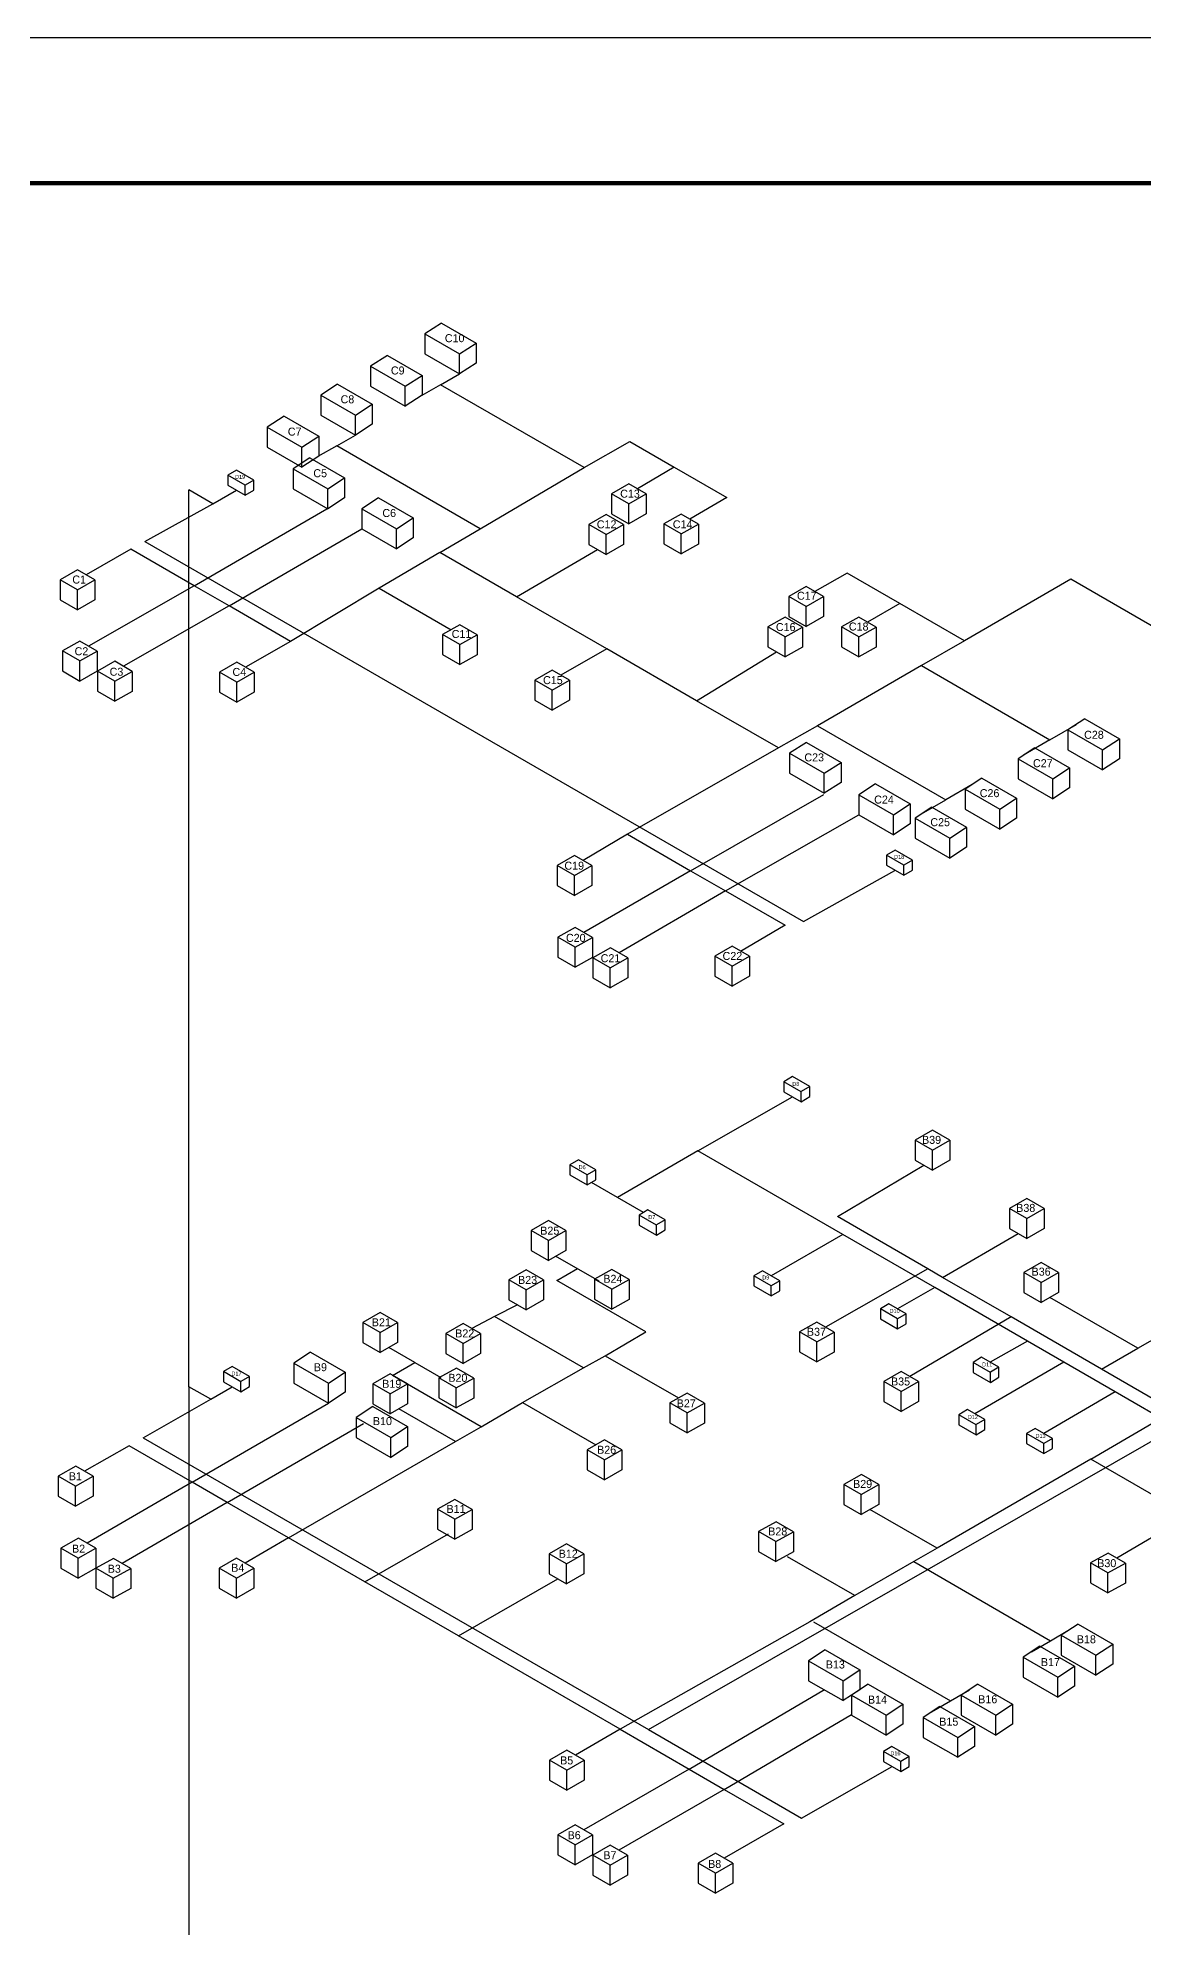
# Model space of a CAD drawing. Header units: inches. Extents: x 19564148 to 19564387, y 4722308 to 4722478.
# Drawn here: x 19564194.9 to 19564250.2, y 4722383.6 to 4722478 of the extents above; entities that cross this region are included whole.
import ezdxf

# ---------------------------------------------------------------- set-up
doc = ezdxf.new("R2010")
doc.units = ezdxf.units.IN
doc.header["$MEASUREMENT"] = 0
doc.layers.add('.1', color=1, linetype='Continuous')
doc.layers.add('template', color=7, linetype='Continuous')

msp = doc.modelspace()

# ---------------------------------------------------------------- linework, layer by layer
at = {"layer": '.1', "color": 0}
msp.add_line((19564387.35, 4722478.042), (19564147.62, 4722478.042), dxfattribs=at)
for p, q in [((19564215.087, 4722463.788), (19564214.25, 4722463.242)), ((19564214.25, 4722463.242), (19564214.25, 4722462.242)), ((19564214.25, 4722463.242), (19564215.983, 4722462.241)), ((19564215.087, 4722463.788), (19564216.82, 4722462.788)), ((19564212.383, 4722462.173), (19564211.545, 4722461.626)), ((19564212.383, 4722462.173), (19564214.116, 4722461.172)), ((19564214.25, 4722462.242), (19564215.983, 4722461.243)), ((19564215.983, 4722462.241), (19564216.82, 4722462.788)), ((19564215.983, 4722461.243), (19564215.983, 4722462.241)), ((19564216.82, 4722462.788), (19564216.82, 4722461.79)), ((19564211.545, 4722461.626), (19564211.545, 4722460.626)), ((19564211.545, 4722461.626), (19564213.279, 4722460.626)), ((19564213.279, 4722460.626), (19564214.116, 4722461.172)), ((19564214.116, 4722461.172), (19564214.116, 4722460.175)), ((19564215.046, 4722460.707), (19564215.983, 4722461.243)), ((19564216.82, 4722461.79), (19564215.983, 4722461.243)), ((19564209.891, 4722460.729), (19564209.053, 4722460.182)), ((19564209.053, 4722460.182), (19564209.053, 4722459.182)), ((19564209.053, 4722460.182), (19564210.787, 4722459.182)), ((19564209.891, 4722460.729), (19564211.624, 4722459.729)), ((19564211.545, 4722460.626), (19564213.279, 4722459.628)), ((19564213.279, 4722459.628), (19564213.279, 4722460.626)), ((19564214.116, 4722460.175), (19564213.279, 4722459.628)), ((19564215.046, 4722460.707), (19564214.108, 4722460.171)), ((19564222.216, 4722456.567), (19564215.046, 4722460.707)), ((19564209.053, 4722459.182), (19564210.787, 4722458.184)), ((19564210.787, 4722459.182), (19564211.624, 4722459.729)), ((19564210.787, 4722458.184), (19564210.787, 4722459.182)), ((19564211.624, 4722459.729), (19564211.624, 4722458.731)), ((19564207.219, 4722459.132), (19564206.381, 4722458.586)), ((19564206.381, 4722458.586), (19564206.381, 4722457.586)), ((19564206.381, 4722458.586), (19564208.114, 4722457.585)), ((19564207.219, 4722459.132), (19564208.952, 4722458.132)), ((19564211.624, 4722458.731), (19564210.787, 4722458.184)), ((19564206.381, 4722457.586), (19564208.114, 4722456.587)), ((19564208.114, 4722457.585), (19564208.952, 4722458.132)), ((19564208.114, 4722456.587), (19564208.114, 4722457.585)), ((19564209.849, 4722457.648), (19564208.912, 4722457.111)), ((19564208.952, 4722458.132), (19564208.952, 4722457.134)), ((19564209.849, 4722457.648), (19564210.787, 4722458.184)), ((19564217.02, 4722453.508), (19564209.849, 4722457.648)), ((19564222.216, 4722456.567), (19564224.499, 4722457.873)), ((19564224.499, 4722457.873), (19564226.725, 4722456.588)), ((19564204.836, 4722456.432), (19564204.405, 4722456.178)), ((19564205.702, 4722455.932), (19564204.836, 4722456.432)), ((19564208.512, 4722457.053), (19564207.675, 4722456.506)), ((19564207.675, 4722456.506), (19564207.675, 4722455.506)), ((19564207.675, 4722456.506), (19564209.408, 4722455.506)), ((19564208.952, 4722457.134), (19564208.114, 4722456.587)), ((19564208.512, 4722457.053), (19564210.245, 4722456.052)), ((19564217.02, 4722453.508), (19564222.216, 4722456.567)), ((19564226.725, 4722456.588), (19564224.884, 4722455.497)), ((19564226.725, 4722456.588), (19564229.349, 4722455.073)), ((19564203.666, 4722454.758), (19564202.467, 4722455.446)), ((19564202.467, 4722410.631), (19564202.467, 4722455.446)), ((19564203.666, 4722454.758), (19564204.838, 4722455.428)), ((19564204.405, 4722456.178), (19564204.405, 4722455.678)), ((19564205.271, 4722455.678), (19564204.405, 4722456.178)), ((19564204.405, 4722455.678), (19564205.271, 4722455.178)), ((19564205.702, 4722455.932), (19564205.271, 4722455.683)), ((19564205.271, 4722455.178), (19564205.271, 4722455.678)), ((19564205.271, 4722455.178), (19564205.701, 4722455.432)), ((19564205.701, 4722455.432), (19564205.702, 4722455.932)), ((19564207.675, 4722455.506), (19564209.408, 4722454.508)), ((19564209.408, 4722455.506), (19564210.245, 4722456.052)), ((19564209.408, 4722454.508), (19564209.408, 4722455.506)), ((19564210.245, 4722456.052), (19564210.245, 4722455.055)), ((19564224.451, 4722455.747), (19564223.581, 4722455.254)), ((19564225.317, 4722455.247), (19564224.451, 4722455.747)), ((19564200.261, 4722452.877), (19564203.666, 4722454.758)), ((19564202.719, 4722450.66), (19564209.354, 4722454.508)), ((19564210.245, 4722455.055), (19564209.408, 4722454.508)), ((19564211.94, 4722455.045), (19564211.103, 4722454.498)), ((19564211.103, 4722454.498), (19564211.103, 4722453.498)), ((19564211.103, 4722454.498), (19564212.836, 4722453.498)), ((19564211.94, 4722455.045), (19564213.673, 4722454.044)), ((19564223.581, 4722455.254), (19564223.581, 4722454.254)), ((19564224.447, 4722454.754), (19564223.581, 4722455.254)), ((19564224.447, 4722454.754), (19564225.317, 4722455.247)), ((19564224.447, 4722453.754), (19564224.447, 4722454.754)), ((19564225.317, 4722455.247), (19564225.317, 4722454.247)), ((19564229.349, 4722455.073), (19564227.502, 4722453.992)), ((19564204.468, 4722449.65), (19564211.103, 4722453.498)), ((19564211.103, 4722453.498), (19564212.836, 4722452.5)), ((19564212.836, 4722453.498), (19564213.673, 4722454.044)), ((19564212.836, 4722452.5), (19564212.836, 4722453.498)), ((19564213.673, 4722454.044), (19564213.673, 4722453.047)), ((19564215, 4722452.326), (19564217.02, 4722453.508)), ((19564223.322, 4722454.213), (19564222.452, 4722453.719)), ((19564222.452, 4722453.719), (19564222.452, 4722452.719)), ((19564223.318, 4722453.219), (19564222.452, 4722453.719)), ((19564223.318, 4722453.219), (19564224.188, 4722453.713)), ((19564224.188, 4722453.713), (19564223.322, 4722454.213)), ((19564223.581, 4722454.254), (19564224.447, 4722453.754)), ((19564224.188, 4722453.713), (19564224.188, 4722452.713)), ((19564225.317, 4722454.247), (19564224.447, 4722453.754)), ((19564227.069, 4722454.242), (19564226.199, 4722453.749)), ((19564226.199, 4722453.749), (19564226.199, 4722452.749)), ((19564227.065, 4722453.249), (19564226.199, 4722453.749)), ((19564227.065, 4722453.249), (19564227.935, 4722453.742)), ((19564227.935, 4722453.742), (19564227.069, 4722454.242)), ((19564227.935, 4722453.742), (19564227.935, 4722452.742)), ((19564200.261, 4722452.877), (19564233.178, 4722433.872)), ((19564213.673, 4722453.047), (19564212.836, 4722452.5)), ((19564222.452, 4722452.719), (19564223.318, 4722452.219)), ((19564223.318, 4722452.219), (19564223.318, 4722453.219)), ((19564224.188, 4722452.713), (19564223.318, 4722452.219)), ((19564226.199, 4722452.749), (19564227.065, 4722452.249)), ((19564227.065, 4722452.249), (19564227.065, 4722453.249)), ((19564227.935, 4722452.742), (19564227.065, 4722452.249)), ((19564199.566, 4722452.48), (19564197.328, 4722451.198)), ((19564202.719, 4722450.66), (19564199.566, 4722452.48)), ((19564215, 4722452.326), (19564211.966, 4722450.542)), ((19564218.845, 4722450.106), (19564215, 4722452.326)), ((19564218.845, 4722450.106), (19564222.885, 4722452.469)), ((19564196.895, 4722451.448), (19564196.025, 4722450.954)), ((19564196.025, 4722450.954), (19564196.025, 4722449.954)), ((19564196.891, 4722450.454), (19564196.025, 4722450.954)), ((19564196.891, 4722450.454), (19564197.761, 4722450.948)), ((19564197.761, 4722450.948), (19564196.895, 4722451.448)), ((19564202.719, 4722450.66), (19564197.441, 4722447.641)), ((19564197.761, 4722450.948), (19564197.761, 4722449.948)), ((19564204.468, 4722449.65), (19564202.719, 4722450.66)), ((19564235.369, 4722451.286), (19564233.751, 4722450.369)), ((19564237.993, 4722449.771), (19564235.369, 4722451.286)), ((19564246.541, 4722450.986), (19564241.232, 4722447.901)), ((19564251.876, 4722447.906), (19564246.541, 4722450.986)), ((19564196.025, 4722449.954), (19564196.891, 4722449.454)), ((19564196.891, 4722449.454), (19564196.891, 4722450.454)), ((19564197.761, 4722449.948), (19564196.891, 4722449.454)), ((19564211.966, 4722450.542), (19564207.534, 4722447.88)), ((19564211.966, 4722450.542), (19564215.569, 4722448.462)), ((19564223.349, 4722447.506), (19564218.845, 4722450.106)), ((19564233.318, 4722450.619), (19564232.448, 4722450.126)), ((19564232.448, 4722450.126), (19564232.448, 4722449.126)), ((19564233.314, 4722449.626), (19564232.448, 4722450.126)), ((19564233.314, 4722449.626), (19564234.184, 4722450.119)), ((19564234.184, 4722450.119), (19564233.318, 4722450.619)), ((19564234.184, 4722450.119), (19564234.184, 4722449.119)), ((19564237.993, 4722449.771), (19564236.381, 4722448.844)), ((19564241.232, 4722447.901), (19564237.993, 4722449.771)), ((19564204.468, 4722449.65), (19564199.19, 4722446.631)), ((19564207.534, 4722447.88), (19564204.468, 4722449.65)), ((19564232.275, 4722449.093), (19564231.405, 4722448.599)), ((19564233.141, 4722448.593), (19564232.275, 4722449.093)), ((19564232.448, 4722449.126), (19564233.314, 4722448.626)), ((19564233.314, 4722448.626), (19564233.314, 4722449.626)), ((19564234.184, 4722449.119), (19564233.314, 4722448.626)), ((19564235.948, 4722449.094), (19564235.078, 4722448.6)), ((19564236.814, 4722448.594), (19564235.948, 4722449.094)), ((19564197.008, 4722447.891), (19564196.138, 4722447.398)), ((19564197.874, 4722447.391), (19564197.008, 4722447.891)), ((19564207.534, 4722447.88), (19564205.299, 4722446.591)), ((19564216.004, 4722448.708), (19564215.134, 4722448.215)), ((19564215.134, 4722448.215), (19564215.134, 4722447.215)), ((19564216, 4722447.715), (19564215.134, 4722448.215)), ((19564216, 4722447.715), (19564216.87, 4722448.208)), ((19564216.87, 4722448.208), (19564216.004, 4722448.708)), ((19564216.87, 4722448.208), (19564216.87, 4722447.208)), ((19564231.405, 4722448.599), (19564231.405, 4722447.599)), ((19564232.271, 4722448.099), (19564231.405, 4722448.599)), ((19564232.271, 4722448.099), (19564233.141, 4722448.593)), ((19564232.271, 4722447.099), (19564232.271, 4722448.099)), ((19564233.141, 4722448.593), (19564233.141, 4722447.593)), ((19564235.078, 4722448.6), (19564235.078, 4722447.6)), ((19564235.944, 4722448.1), (19564235.078, 4722448.6)), ((19564235.944, 4722448.1), (19564236.814, 4722448.594)), ((19564235.944, 4722447.1), (19564235.944, 4722448.1)), ((19564236.814, 4722448.594), (19564236.814, 4722447.594)), ((19564241.232, 4722447.901), (19564239.08, 4722446.668)), ((19564196.138, 4722447.398), (19564196.138, 4722446.398)), ((19564197.004, 4722446.898), (19564196.138, 4722447.398)), ((19564197.004, 4722446.898), (19564197.874, 4722447.391)), ((19564197.004, 4722445.898), (19564197.004, 4722446.898)), ((19564197.874, 4722447.391), (19564197.874, 4722446.391)), ((19564198.757, 4722446.881), (19564197.888, 4722446.388)), ((19564199.623, 4722446.381), (19564198.757, 4722446.881)), ((19564215.134, 4722447.215), (19564216, 4722446.715)), ((19564216, 4722446.715), (19564216, 4722447.715)), ((19564216.87, 4722447.208), (19564216, 4722446.715)), ((19564223.349, 4722447.506), (19564221.061, 4722446.189)), ((19564227.843, 4722444.911), (19564223.349, 4722447.506)), ((19564227.843, 4722444.911), (19564231.838, 4722447.349)), ((19564231.405, 4722447.599), (19564232.271, 4722447.099)), ((19564233.141, 4722447.593), (19564232.271, 4722447.099)), ((19564235.078, 4722447.6), (19564235.944, 4722447.1)), ((19564236.814, 4722447.594), (19564235.944, 4722447.1)), ((19564196.138, 4722446.398), (19564197.004, 4722445.898)), ((19564197.874, 4722446.391), (19564197.004, 4722445.898)), ((19564197.888, 4722446.388), (19564197.888, 4722445.388)), ((19564198.754, 4722445.888), (19564197.888, 4722446.388)), ((19564198.754, 4722445.888), (19564199.623, 4722446.381)), ((19564199.623, 4722446.381), (19564199.623, 4722445.381)), ((19564204.866, 4722446.841), (19564203.996, 4722446.347)), ((19564203.996, 4722446.347), (19564203.996, 4722445.347)), ((19564204.862, 4722445.847), (19564203.996, 4722446.347)), ((19564204.862, 4722445.847), (19564205.732, 4722446.341)), ((19564205.732, 4722446.341), (19564204.866, 4722446.841)), ((19564205.732, 4722446.341), (19564205.732, 4722445.341)), ((19564220.628, 4722446.439), (19564219.758, 4722445.945)), ((19564219.758, 4722445.945), (19564219.758, 4722444.945)), ((19564220.624, 4722445.445), (19564219.758, 4722445.945)), ((19564220.624, 4722445.445), (19564221.494, 4722445.939)), ((19564221.494, 4722445.939), (19564220.628, 4722446.439)), ((19564221.494, 4722445.939), (19564221.494, 4722444.939)), ((19564239.08, 4722446.668), (19564233.875, 4722443.665)), ((19564239.08, 4722446.668), (19564245.498, 4722442.963)), ((19564197.888, 4722445.388), (19564198.754, 4722444.888)), ((19564198.754, 4722444.888), (19564198.754, 4722445.888)), ((19564199.623, 4722445.381), (19564198.754, 4722444.888)), ((19564203.996, 4722445.347), (19564204.862, 4722444.847)), ((19564204.862, 4722444.847), (19564204.862, 4722445.847)), ((19564205.732, 4722445.341), (19564204.862, 4722444.847)), ((19564220.624, 4722444.445), (19564220.624, 4722445.445)), ((19564219.758, 4722444.945), (19564220.624, 4722444.445)), ((19564221.494, 4722444.939), (19564220.624, 4722444.445)), ((19564231.931, 4722442.551), (19564227.843, 4722444.911)), ((19564233.875, 4722443.665), (19564231.931, 4722442.551)), ((19564233.875, 4722443.665), (19564240.292, 4722439.96)), ((19564245.498, 4722442.963), (19564246.821, 4722443.731)), ((19564247.239, 4722444.005), (19564246.402, 4722443.458)), ((19564246.402, 4722443.458), (19564246.402, 4722442.458)), ((19564246.402, 4722443.458), (19564248.135, 4722442.457)), ((19564247.239, 4722444.005), (19564248.973, 4722443.004)), ((19564231.931, 4722442.551), (19564224.386, 4722438.239)), ((19564233.326, 4722442.831), (19564232.488, 4722442.284)), ((19564232.488, 4722442.284), (19564232.488, 4722441.284)), ((19564232.488, 4722442.284), (19564234.222, 4722441.284)), ((19564233.326, 4722442.831), (19564235.059, 4722441.83)), ((19564244.75, 4722442.555), (19564243.913, 4722442.008)), ((19564245.498, 4722442.963), (19564244.177, 4722442.191)), ((19564244.75, 4722442.555), (19564246.483, 4722441.554)), ((19564246.402, 4722442.458), (19564248.135, 4722441.46)), ((19564248.135, 4722442.457), (19564248.973, 4722443.004)), ((19564248.135, 4722441.46), (19564248.135, 4722442.457)), ((19564248.973, 4722443.004), (19564248.973, 4722442.007)), ((19564232.488, 4722441.284), (19564234.222, 4722440.286)), ((19564234.222, 4722441.284), (19564235.059, 4722441.83)), ((19564234.222, 4722440.286), (19564234.222, 4722441.284)), ((19564235.059, 4722441.83), (19564235.059, 4722440.833)), ((19564243.913, 4722442.008), (19564243.913, 4722441.008)), ((19564243.913, 4722442.008), (19564245.646, 4722441.008)), ((19564245.646, 4722441.008), (19564246.483, 4722441.554)), ((19564246.483, 4722441.554), (19564246.483, 4722440.557)), ((19564248.973, 4722442.007), (19564248.135, 4722441.46)), ((19564235.059, 4722440.833), (19564234.222, 4722440.286)), ((19564236.785, 4722440.761), (19564235.948, 4722440.214)), ((19564236.785, 4722440.761), (19564238.518, 4722439.76)), ((19564241.613, 4722440.732), (19564240.292, 4722439.96)), ((19564242.097, 4722441.043), (19564241.26, 4722440.497)), ((19564241.26, 4722440.497), (19564241.26, 4722439.497)), ((19564241.26, 4722440.497), (19564242.993, 4722439.496)), ((19564242.097, 4722441.043), (19564243.831, 4722440.043)), ((19564243.913, 4722441.008), (19564245.646, 4722440.01)), ((19564245.646, 4722440.01), (19564245.646, 4722441.008)), ((19564246.483, 4722440.557), (19564245.646, 4722440.01)), ((19564227.539, 4722436.419), (19564234.198, 4722440.224)), ((19564235.948, 4722440.214), (19564235.948, 4722439.214)), ((19564235.948, 4722440.214), (19564237.681, 4722439.213)), ((19564237.681, 4722439.213), (19564238.518, 4722439.76)), ((19564238.518, 4722439.76), (19564238.518, 4722438.763)), ((19564239.603, 4722439.59), (19564238.766, 4722439.043)), ((19564238.969, 4722439.191), (19564240.292, 4722439.96)), ((19564239.603, 4722439.59), (19564241.336, 4722438.589)), ((19564241.26, 4722439.497), (19564242.993, 4722438.499)), ((19564242.993, 4722439.496), (19564243.831, 4722440.043)), ((19564242.993, 4722438.499), (19564242.993, 4722439.496)), ((19564243.831, 4722440.043), (19564243.831, 4722439.045)), ((19564229.288, 4722435.409), (19564235.948, 4722439.214)), ((19564235.948, 4722439.214), (19564237.681, 4722438.216)), ((19564237.681, 4722438.216), (19564237.681, 4722439.213)), ((19564238.518, 4722438.763), (19564237.681, 4722438.216)), ((19564238.766, 4722439.043), (19564238.766, 4722438.043)), ((19564238.766, 4722439.043), (19564240.499, 4722438.043)), ((19564240.499, 4722438.043), (19564241.336, 4722438.589)), ((19564241.328, 4722438.584), (19564241.328, 4722437.587)), ((19564243.831, 4722439.045), (19564242.993, 4722438.499)), ((19564224.386, 4722438.239), (19564222.168, 4722436.921)), ((19564224.386, 4722438.239), (19564227.539, 4722436.419)), ((19564237.763, 4722437.442), (19564237.333, 4722437.187)), ((19564238.63, 4722436.942), (19564237.763, 4722437.442)), ((19564238.766, 4722438.043), (19564240.499, 4722437.045)), ((19564240.499, 4722437.045), (19564240.499, 4722438.043)), ((19564241.336, 4722437.592), (19564240.499, 4722437.045)), ((19564221.735, 4722437.171), (19564220.866, 4722436.678)), ((19564220.866, 4722436.678), (19564220.866, 4722435.678)), ((19564221.732, 4722436.178), (19564220.866, 4722436.678)), ((19564221.732, 4722436.178), (19564222.601, 4722436.671)), ((19564222.601, 4722436.671), (19564221.735, 4722437.171)), ((19564222.601, 4722436.671), (19564222.601, 4722435.671)), ((19564237.333, 4722437.187), (19564237.333, 4722436.687)), ((19564238.199, 4722436.687), (19564237.333, 4722437.187)), ((19564237.333, 4722436.687), (19564238.199, 4722436.187)), ((19564238.63, 4722436.942), (19564238.199, 4722436.692)), ((19564238.199, 4722436.187), (19564238.199, 4722436.687)), ((19564238.629, 4722436.442), (19564238.63, 4722436.942)), ((19564220.866, 4722435.678), (19564221.732, 4722435.178)), ((19564221.732, 4722435.178), (19564221.732, 4722436.178)), ((19564222.601, 4722435.671), (19564221.732, 4722435.178)), ((19564227.539, 4722436.419), (19564222.208, 4722433.332)), ((19564227.539, 4722436.419), (19564229.288, 4722435.409)), ((19564233.178, 4722433.872), (19564237.751, 4722436.432)), ((19564238.199, 4722436.187), (19564238.629, 4722436.442)), ((19564229.288, 4722435.409), (19564223.964, 4722432.311)), ((19564229.288, 4722435.409), (19564232.267, 4722433.689)), ((19564232.267, 4722433.689), (19564230.031, 4722432.383)), ((19564221.775, 4722433.582), (19564220.905, 4722433.089)), ((19564220.905, 4722433.089), (19564220.905, 4722432.089)), ((19564221.771, 4722432.589), (19564220.905, 4722433.089)), ((19564221.771, 4722432.589), (19564222.641, 4722433.082)), ((19564222.641, 4722433.082), (19564221.775, 4722433.582)), ((19564222.641, 4722433.082), (19564222.641, 4722432.082)), ((19564220.905, 4722432.089), (19564221.771, 4722431.589)), ((19564221.771, 4722431.589), (19564221.771, 4722432.589)), ((19564222.641, 4722432.082), (19564221.771, 4722431.589)), ((19564223.531, 4722432.561), (19564222.661, 4722432.067)), ((19564222.661, 4722432.067), (19564222.661, 4722431.067)), ((19564223.527, 4722431.567), (19564222.661, 4722432.067)), ((19564223.527, 4722431.567), (19564224.397, 4722432.061)), ((19564224.397, 4722432.061), (19564223.531, 4722432.561)), ((19564224.397, 4722432.061), (19564224.397, 4722431.061)), ((19564229.622, 4722432.647), (19564228.753, 4722432.154)), ((19564228.753, 4722432.154), (19564228.753, 4722431.154)), ((19564229.619, 4722431.654), (19564228.753, 4722432.154)), ((19564229.619, 4722431.654), (19564230.488, 4722432.147)), ((19564230.488, 4722432.147), (19564229.622, 4722432.647)), ((19564230.488, 4722432.147), (19564230.488, 4722431.147)), ((19564222.661, 4722431.067), (19564223.527, 4722430.567)), ((19564223.527, 4722430.567), (19564223.527, 4722431.567)), ((19564224.397, 4722431.061), (19564223.527, 4722430.567)), ((19564228.753, 4722431.154), (19564229.619, 4722430.654)), ((19564229.619, 4722430.654), (19564229.619, 4722431.654)), ((19564230.488, 4722431.147), (19564229.619, 4722430.654)), ((19564232.627, 4722426.126), (19564232.196, 4722425.872)), ((19564233.493, 4722425.626), (19564232.627, 4722426.126)), ((19564232.196, 4722425.872), (19564232.196, 4722425.372)), ((19564233.062, 4722425.372), (19564232.196, 4722425.872)), ((19564232.196, 4722425.372), (19564233.062, 4722424.872)), ((19564233.493, 4722425.626), (19564233.062, 4722425.376)), ((19564233.062, 4722424.872), (19564233.062, 4722425.372)), ((19564233.493, 4722425.126), (19564233.493, 4722425.626)), ((19564227.908, 4722422.42), (19564232.629, 4722425.122)), ((19564233.062, 4722424.872), (19564233.493, 4722425.126)), ((19564239.63, 4722423.444), (19564238.761, 4722422.95)), ((19564240.496, 4722422.944), (19564239.63, 4722423.444)), ((19564227.908, 4722422.42), (19564223.884, 4722420.088)), ((19564235.148, 4722418.24), (19564227.908, 4722422.42)), ((19564238.761, 4722422.95), (19564238.761, 4722421.95)), ((19564239.627, 4722422.45), (19564238.761, 4722422.95)), ((19564239.627, 4722422.45), (19564240.496, 4722422.944)), ((19564239.627, 4722421.45), (19564239.627, 4722422.45)), ((19564240.496, 4722422.944), (19564240.496, 4722421.944)), ((19564221.935, 4722421.966), (19564221.504, 4722421.711)), ((19564221.504, 4722421.711), (19564221.504, 4722421.211)), ((19564222.37, 4722421.211), (19564221.504, 4722421.711)), ((19564222.801, 4722421.466), (19564221.935, 4722421.966)), ((19564222.801, 4722421.466), (19564222.37, 4722421.216)), ((19564222.801, 4722420.966), (19564222.801, 4722421.466)), ((19564234.881, 4722419.131), (19564239.194, 4722421.7)), ((19564238.761, 4722421.95), (19564239.627, 4722421.45)), ((19564240.496, 4722421.944), (19564239.627, 4722421.45)), ((19564221.504, 4722421.211), (19564222.37, 4722420.711)), ((19564222.37, 4722420.711), (19564222.37, 4722421.211)), ((19564222.37, 4722420.711), (19564222.801, 4722420.966)), ((19564223.884, 4722420.088), (19564222.585, 4722420.838)), ((19564225.183, 4722419.338), (19564223.884, 4722420.088)), ((19564244.353, 4722420.035), (19564243.483, 4722419.541)), ((19564243.483, 4722419.541), (19564243.483, 4722418.541)), ((19564244.35, 4722419.041), (19564243.483, 4722419.541)), ((19564244.35, 4722419.041), (19564245.219, 4722419.535)), ((19564245.219, 4722419.535), (19564244.353, 4722420.035)), ((19564245.219, 4722419.535), (19564245.219, 4722418.535)), ((19564220.44, 4722418.938), (19564219.57, 4722418.445)), ((19564221.306, 4722418.438), (19564220.44, 4722418.938)), ((19564225.399, 4722419.466), (19564224.968, 4722419.211)), ((19564224.968, 4722419.211), (19564224.968, 4722418.711)), ((19564225.834, 4722418.711), (19564224.968, 4722419.211)), ((19564224.968, 4722418.711), (19564225.834, 4722418.211)), ((19564226.265, 4722418.966), (19564225.399, 4722419.466)), ((19564226.265, 4722418.966), (19564225.834, 4722418.716)), ((19564225.834, 4722418.211), (19564225.834, 4722418.711)), ((19564226.265, 4722418.466), (19564226.265, 4722418.966)), ((19564239.393, 4722416.526), (19564234.881, 4722419.131)), ((19564244.35, 4722418.041), (19564244.35, 4722419.041)), ((19564219.57, 4722418.445), (19564219.57, 4722417.445)), ((19564220.436, 4722417.945), (19564219.57, 4722418.445)), ((19564220.436, 4722417.945), (19564221.306, 4722418.438)), ((19564220.436, 4722416.945), (19564220.436, 4722417.945)), ((19564221.306, 4722418.438), (19564221.306, 4722417.438)), ((19564225.834, 4722418.211), (19564226.265, 4722418.466)), ((19564235.148, 4722418.24), (19564231.562, 4722416.17)), ((19564239.746, 4722415.585), (19564235.148, 4722418.24)), ((19564240.138, 4722416.096), (19564243.917, 4722418.291)), ((19564243.483, 4722418.541), (19564244.35, 4722418.041)), ((19564245.219, 4722418.535), (19564244.35, 4722418.041)), ((19564219.57, 4722417.445), (19564220.436, 4722416.945)), ((19564221.306, 4722417.438), (19564220.436, 4722416.945)), ((19564222.966, 4722415.905), (19564220.792, 4722417.16)), ((19564245.067, 4722416.836), (19564244.197, 4722416.342)), ((19564245.933, 4722416.336), (19564245.067, 4722416.836)), ((19564219.318, 4722416.465), (19564218.448, 4722415.972)), ((19564218.448, 4722415.972), (19564218.448, 4722414.972)), ((19564219.314, 4722415.472), (19564218.448, 4722415.972)), ((19564219.314, 4722415.472), (19564220.184, 4722415.965)), ((19564220.184, 4722415.965), (19564219.318, 4722416.465)), ((19564220.184, 4722415.965), (19564220.184, 4722414.965)), ((19564220.859, 4722415.938), (19564221.879, 4722416.532)), ((19564225.302, 4722413.373), (19564220.859, 4722415.938)), ((19564223.6, 4722416.496), (19564222.73, 4722416.003)), ((19564222.73, 4722416.003), (19564222.73, 4722415.003)), ((19564223.596, 4722415.503), (19564222.73, 4722416.003)), ((19564223.596, 4722415.503), (19564224.466, 4722415.996)), ((19564224.466, 4722415.996), (19564223.6, 4722416.496)), ((19564224.466, 4722415.996), (19564224.466, 4722414.996)), ((19564231.129, 4722416.42), (19564230.698, 4722416.166)), ((19564230.698, 4722416.166), (19564230.698, 4722415.666)), ((19564231.564, 4722415.666), (19564230.698, 4722416.166)), ((19564231.995, 4722415.92), (19564231.129, 4722416.42)), ((19564231.995, 4722415.92), (19564231.564, 4722415.671)), ((19564231.995, 4722415.42), (19564231.995, 4722415.92)), ((19564239.393, 4722416.526), (19564234.286, 4722413.613)), ((19564240.138, 4722416.096), (19564239.393, 4722416.526)), ((19564243.567, 4722414.116), (19564240.138, 4722416.096)), ((19564244.197, 4722416.342), (19564244.197, 4722415.342)), ((19564245.063, 4722415.842), (19564244.197, 4722416.342)), ((19564245.063, 4722415.842), (19564245.933, 4722416.336)), ((19564245.063, 4722414.842), (19564245.063, 4722415.842)), ((19564245.933, 4722416.336), (19564245.933, 4722415.336)), ((19564218.448, 4722414.972), (19564219.314, 4722414.472)), ((19564219.314, 4722414.472), (19564219.314, 4722415.472)), ((19564220.184, 4722414.965), (19564219.314, 4722414.472)), ((19564222.73, 4722415.003), (19564223.596, 4722414.503)), ((19564223.596, 4722414.503), (19564223.596, 4722415.503)), ((19564224.466, 4722414.996), (19564223.596, 4722414.503)), ((19564230.698, 4722415.666), (19564231.564, 4722415.166)), ((19564231.564, 4722415.166), (19564231.564, 4722415.666)), ((19564231.564, 4722415.166), (19564231.995, 4722415.42)), ((19564237.455, 4722414.774), (19564237.024, 4722414.52)), ((19564238.321, 4722414.274), (19564237.455, 4722414.774)), ((19564239.746, 4722415.585), (19564237.888, 4722414.524)), ((19564244.379, 4722412.91), (19564239.746, 4722415.585)), ((19564244.197, 4722415.342), (19564245.063, 4722414.842)), ((19564245.933, 4722415.336), (19564245.063, 4722414.842)), ((19564249.89, 4722412.555), (19564245.498, 4722415.089)), ((19564212.029, 4722414.333), (19564211.159, 4722413.84)), ((19564211.159, 4722413.84), (19564211.159, 4722412.84)), ((19564212.025, 4722413.34), (19564211.159, 4722413.84)), ((19564212.025, 4722413.34), (19564212.895, 4722413.833)), ((19564212.895, 4722413.833), (19564212.029, 4722414.333)), ((19564212.895, 4722413.833), (19564212.895, 4722412.833)), ((19564217.746, 4722414.131), (19564216.61, 4722413.54)), ((19564218.881, 4722414.722), (19564217.746, 4722414.131)), ((19564222.188, 4722411.566), (19564217.746, 4722414.131)), ((19564233.853, 4722413.863), (19564232.983, 4722413.369)), ((19564234.719, 4722413.363), (19564233.853, 4722413.863)), ((19564237.024, 4722414.52), (19564237.024, 4722414.02)), ((19564237.89, 4722414.02), (19564237.024, 4722414.52)), ((19564237.024, 4722414.02), (19564237.89, 4722413.52)), ((19564238.321, 4722414.274), (19564237.89, 4722414.025)), ((19564237.89, 4722413.52), (19564237.89, 4722414.02)), ((19564238.32, 4722413.774), (19564238.321, 4722414.274)), ((19564243.567, 4722414.116), (19564238.499, 4722411.135)), ((19564248.079, 4722411.511), (19564243.567, 4722414.116)), ((19564212.025, 4722412.34), (19564212.025, 4722413.34)), ((19564216.177, 4722413.79), (19564215.308, 4722413.296)), ((19564215.308, 4722413.296), (19564215.308, 4722412.296)), ((19564216.174, 4722412.796), (19564215.308, 4722413.296)), ((19564216.174, 4722412.796), (19564217.043, 4722413.29)), ((19564217.043, 4722413.29), (19564216.177, 4722413.79)), ((19564217.043, 4722413.29), (19564217.043, 4722412.29)), ((19564223.265, 4722412.181), (19564225.302, 4722413.373)), ((19564232.983, 4722413.369), (19564232.983, 4722412.369)), ((19564233.849, 4722412.869), (19564232.983, 4722413.369)), ((19564233.849, 4722412.869), (19564234.719, 4722413.363)), ((19564234.719, 4722413.363), (19564234.719, 4722412.363)), ((19564237.89, 4722413.52), (19564238.32, 4722413.774)), ((19564244.379, 4722412.91), (19564242.521, 4722411.849)), ((19564246.189, 4722411.865), (19564244.379, 4722412.91)), ((19564249.89, 4722412.555), (19564251.856, 4722413.669)), ((19564208.543, 4722412.353), (19564207.706, 4722411.807)), ((19564208.543, 4722412.353), (19564210.277, 4722411.353)), ((19564211.159, 4722412.84), (19564212.025, 4722412.34)), ((19564212.895, 4722412.833), (19564212.025, 4722412.34)), ((19564213.759, 4722411.836), (19564212.46, 4722412.586)), ((19564215.308, 4722412.296), (19564216.174, 4722411.796)), ((19564216.174, 4722411.796), (19564216.174, 4722412.796)), ((19564217.043, 4722412.29), (19564216.174, 4722411.796)), ((19564222.188, 4722411.566), (19564223.265, 4722412.181)), ((19564223.265, 4722412.181), (19564226.929, 4722410.066)), ((19564232.983, 4722412.369), (19564233.849, 4722411.869)), ((19564233.849, 4722411.869), (19564233.849, 4722412.869)), ((19564234.719, 4722412.363), (19564233.849, 4722411.869)), ((19564242.088, 4722412.099), (19564241.657, 4722411.845)), ((19564242.954, 4722411.599), (19564242.088, 4722412.099)), ((19564248.079, 4722411.511), (19564249.89, 4722412.555)), ((19564204.631, 4722411.637), (19564204.2, 4722411.382)), ((19564204.2, 4722411.382), (19564204.2, 4722410.882)), ((19564205.066, 4722410.882), (19564204.2, 4722411.382)), ((19564205.497, 4722411.137), (19564204.631, 4722411.637)), ((19564205.497, 4722411.137), (19564205.066, 4722410.887)), ((19564205.497, 4722410.637), (19564205.497, 4722411.137)), ((19564207.706, 4722411.807), (19564207.706, 4722410.807)), ((19564207.706, 4722411.807), (19564209.439, 4722410.806)), ((19564209.439, 4722410.806), (19564210.277, 4722411.353)), ((19564210.277, 4722411.353), (19564210.277, 4722410.355)), ((19564212.524, 4722411.276), (19564211.654, 4722410.782)), ((19564213.39, 4722410.776), (19564212.524, 4722411.276)), ((19564212.631, 4722411.19), (19564213.759, 4722411.836)), ((19564217.074, 4722408.625), (19564212.631, 4722411.19)), ((19564213.759, 4722411.836), (19564215.058, 4722411.086)), ((19564215.832, 4722411.564), (19564214.962, 4722411.07)), ((19564214.962, 4722411.07), (19564214.962, 4722410.07)), ((19564215.828, 4722410.57), (19564214.962, 4722411.07)), ((19564215.828, 4722410.57), (19564216.698, 4722411.064)), ((19564216.698, 4722411.064), (19564215.832, 4722411.564)), ((19564216.698, 4722411.064), (19564216.698, 4722410.064)), ((19564219.134, 4722409.837), (19564222.188, 4722411.566)), ((19564238.066, 4722411.385), (19564237.196, 4722410.891)), ((19564238.932, 4722410.885), (19564238.066, 4722411.385)), ((19564241.657, 4722411.845), (19564241.657, 4722411.345)), ((19564242.523, 4722411.345), (19564241.657, 4722411.845)), ((19564241.657, 4722411.345), (19564242.523, 4722410.845)), ((19564246.189, 4722411.865), (19564241.754, 4722409.267)), ((19564242.954, 4722411.599), (19564242.523, 4722411.35)), ((19564242.523, 4722410.845), (19564242.523, 4722411.345)), ((19564242.523, 4722410.845), (19564242.954, 4722411.099)), ((19564242.954, 4722411.099), (19564242.954, 4722411.599)), ((19564248.77, 4722410.375), (19564246.189, 4722411.865)), ((19564251.682, 4722409.431), (19564248.079, 4722411.511)), ((19564203.553, 4722410.004), (19564202.467, 4722410.631)), ((19564202.467, 4722410.631), (19564202.467, 4722365.581)), ((19564203.553, 4722410.004), (19564204.633, 4722410.632)), ((19564204.2, 4722410.882), (19564205.066, 4722410.382)), ((19564205.066, 4722410.382), (19564205.066, 4722410.882)), ((19564205.066, 4722410.382), (19564205.497, 4722410.637)), ((19564207.706, 4722410.807), (19564209.439, 4722409.808)), ((19564209.439, 4722409.808), (19564209.439, 4722410.806)), ((19564210.277, 4722410.355), (19564209.439, 4722409.808)), ((19564211.654, 4722410.782), (19564211.654, 4722409.782)), ((19564212.52, 4722410.282), (19564211.654, 4722410.782)), ((19564212.52, 4722410.282), (19564213.39, 4722410.776)), ((19564212.52, 4722409.282), (19564212.52, 4722410.282)), ((19564213.39, 4722410.776), (19564213.39, 4722409.776)), ((19564214.962, 4722410.07), (19564215.828, 4722409.57)), ((19564215.828, 4722409.57), (19564215.828, 4722410.57)), ((19564216.698, 4722410.064), (19564215.828, 4722409.57)), ((19564227.363, 4722410.313), (19564226.494, 4722409.819)), ((19564228.229, 4722409.813), (19564227.363, 4722410.313)), ((19564237.196, 4722410.891), (19564237.196, 4722409.891)), ((19564238.062, 4722410.391), (19564237.196, 4722410.891)), ((19564238.062, 4722410.391), (19564238.932, 4722410.885)), ((19564238.062, 4722409.391), (19564238.062, 4722410.391)), ((19564238.932, 4722410.885), (19564238.932, 4722409.885)), ((19564248.77, 4722410.375), (19564245.192, 4722408.292)), ((19564251.819, 4722408.615), (19564248.77, 4722410.375)), ((19564200.172, 4722408.08), (19564203.553, 4722410.004)), ((19564202.633, 4722405.858), (19564209.439, 4722409.808)), ((19564211.657, 4722409.64), (19564210.82, 4722409.093)), ((19564211.654, 4722409.782), (19564212.52, 4722409.282)), ((19564211.657, 4722409.64), (19564213.39, 4722408.639)), ((19564213.39, 4722409.776), (19564212.52, 4722409.282)), ((19564215.787, 4722407.894), (19564212.955, 4722409.529)), ((19564217.074, 4722408.625), (19564219.134, 4722409.837)), ((19564219.134, 4722409.837), (19564222.797, 4722407.722)), ((19564226.494, 4722409.819), (19564226.494, 4722408.819)), ((19564227.36, 4722409.319), (19564226.494, 4722409.819)), ((19564227.36, 4722409.319), (19564228.229, 4722409.813)), ((19564227.36, 4722408.319), (19564227.36, 4722409.319)), ((19564228.229, 4722409.813), (19564228.229, 4722408.813)), ((19564237.196, 4722409.891), (19564238.062, 4722409.391)), ((19564238.932, 4722409.885), (19564238.062, 4722409.391)), ((19564241.378, 4722409.484), (19564240.947, 4722409.23)), ((19564240.947, 4722409.23), (19564240.947, 4722408.73)), ((19564241.813, 4722408.73), (19564240.947, 4722409.23)), ((19564242.244, 4722408.984), (19564241.378, 4722409.484)), ((19564247.547, 4722407.013), (19564251.682, 4722409.431)), ((19564204.382, 4722404.848), (19564211.189, 4722408.798)), ((19564210.82, 4722409.093), (19564210.82, 4722408.093)), ((19564210.82, 4722409.093), (19564212.553, 4722408.092)), ((19564212.553, 4722408.092), (19564213.39, 4722408.639)), ((19564213.39, 4722408.639), (19564213.39, 4722407.642)), ((19564215.787, 4722407.894), (19564217.074, 4722408.625)), ((19564225.434, 4722393.495), (19564251.819, 4722408.615)), ((19564226.494, 4722408.819), (19564227.36, 4722408.319)), ((19564228.229, 4722408.813), (19564227.36, 4722408.319)), ((19564240.947, 4722408.73), (19564241.813, 4722408.23)), ((19564242.244, 4722408.984), (19564241.813, 4722408.735)), ((19564241.813, 4722408.23), (19564241.813, 4722408.73)), ((19564241.813, 4722408.23), (19564242.244, 4722408.484)), ((19564242.244, 4722408.484), (19564242.244, 4722408.984)), ((19564244.759, 4722408.542), (19564244.328, 4722408.288)), ((19564244.328, 4722408.288), (19564244.328, 4722407.788)), ((19564245.195, 4722407.788), (19564244.328, 4722408.288)), ((19564245.625, 4722408.042), (19564244.759, 4722408.542)), ((19564199.48, 4722407.678), (19564197.237, 4722406.404)), ((19564202.633, 4722405.858), (19564199.48, 4722407.678)), ((19564200.172, 4722408.08), (19564225.434, 4722393.495)), ((19564207.448, 4722403.078), (19564215.787, 4722407.894)), ((19564210.82, 4722408.093), (19564212.553, 4722407.095)), ((19564212.553, 4722407.095), (19564212.553, 4722408.092)), ((19564213.39, 4722407.642), (19564212.553, 4722407.095)), ((19564223.232, 4722407.968), (19564222.362, 4722407.475)), ((19564222.362, 4722407.475), (19564222.362, 4722406.475)), ((19564223.228, 4722406.975), (19564222.362, 4722407.475)), ((19564223.228, 4722406.975), (19564224.098, 4722407.468)), ((19564224.098, 4722407.468), (19564223.232, 4722407.968)), ((19564224.098, 4722407.468), (19564224.098, 4722406.468)), ((19564244.328, 4722407.788), (19564245.195, 4722407.288)), ((19564245.625, 4722408.042), (19564245.195, 4722407.793)), ((19564245.195, 4722407.288), (19564245.195, 4722407.788)), ((19564245.195, 4722407.288), (19564245.625, 4722407.542)), ((19564245.625, 4722407.542), (19564245.625, 4722408.042)), ((19564196.804, 4722406.654), (19564195.934, 4722406.16)), ((19564197.67, 4722406.154), (19564196.804, 4722406.654)), ((19564222.362, 4722406.475), (19564223.228, 4722405.975)), ((19564223.228, 4722405.975), (19564223.228, 4722406.975)), ((19564224.098, 4722406.468), (19564223.228, 4722405.975)), ((19564247.547, 4722407.013), (19564239.868, 4722402.554)), ((19564252.458, 4722404.178), (19564247.547, 4722407.013)), ((19564195.934, 4722406.16), (19564195.934, 4722405.16)), ((19564196.8, 4722405.66), (19564195.934, 4722406.16)), ((19564196.8, 4722405.66), (19564197.67, 4722406.154)), ((19564196.8, 4722404.66), (19564196.8, 4722405.66)), ((19564202.633, 4722405.858), (19564197.371, 4722402.811)), ((19564197.67, 4722406.154), (19564197.67, 4722405.154)), ((19564204.382, 4722404.848), (19564202.633, 4722405.858)), ((19564236.076, 4722406.241), (19564235.207, 4722405.747)), ((19564235.207, 4722405.747), (19564235.207, 4722404.747)), ((19564236.073, 4722405.247), (19564235.207, 4722405.747)), ((19564236.073, 4722405.247), (19564236.942, 4722405.741)), ((19564236.942, 4722405.741), (19564236.076, 4722406.241)), ((19564236.942, 4722405.741), (19564236.942, 4722404.741)), ((19564195.934, 4722405.16), (19564196.8, 4722404.66)), ((19564197.67, 4722405.154), (19564196.8, 4722404.66)), ((19564204.382, 4722404.848), (19564199.121, 4722401.801)), ((19564207.448, 4722403.078), (19564204.382, 4722404.848)), ((19564215.751, 4722405), (19564214.881, 4722404.507)), ((19564214.881, 4722404.507), (19564214.881, 4722403.507)), ((19564215.747, 4722404.007), (19564214.881, 4722404.507)), ((19564215.747, 4722404.007), (19564216.617, 4722404.5)), ((19564216.617, 4722404.5), (19564215.751, 4722405)), ((19564216.617, 4722404.5), (19564216.617, 4722403.5)), ((19564235.207, 4722404.747), (19564236.073, 4722404.247)), ((19564236.073, 4722404.247), (19564236.073, 4722405.247)), ((19564236.942, 4722404.741), (19564236.073, 4722404.247)), ((19564239.868, 4722402.554), (19564236.507, 4722404.494)), ((19564214.881, 4722403.507), (19564215.747, 4722403.007)), ((19564215.747, 4722403.007), (19564215.747, 4722404.007)), ((19564216.617, 4722403.5), (19564215.747, 4722403.007)), ((19564231.811, 4722403.881), (19564230.942, 4722403.387)), ((19564232.677, 4722403.381), (19564231.811, 4722403.881)), ((19564252.458, 4722404.178), (19564248.837, 4722402.069)), ((19564196.938, 4722403.061), (19564196.069, 4722402.567)), ((19564196.069, 4722402.567), (19564196.069, 4722401.567)), ((19564196.935, 4722402.067), (19564196.069, 4722402.567)), ((19564196.935, 4722402.067), (19564197.804, 4722402.561)), ((19564197.804, 4722402.561), (19564196.938, 4722403.061)), ((19564197.804, 4722402.561), (19564197.804, 4722401.561)), ((19564207.448, 4722403.078), (19564205.272, 4722401.806)), ((19564211.258, 4722400.878), (19564207.448, 4722403.078)), ((19564211.258, 4722400.878), (19564215.436, 4722403.281)), ((19564221.336, 4722402.772), (19564220.467, 4722402.278)), ((19564222.203, 4722402.272), (19564221.336, 4722402.772)), ((19564230.942, 4722403.387), (19564230.942, 4722402.387)), ((19564231.808, 4722402.887), (19564230.942, 4722403.387)), ((19564231.808, 4722402.887), (19564232.677, 4722403.381)), ((19564231.808, 4722401.887), (19564231.808, 4722402.887)), ((19564232.677, 4722403.381), (19564232.677, 4722402.381)), ((19564239.868, 4722402.554), (19564238.693, 4722401.888)), ((19564196.069, 4722401.567), (19564196.935, 4722401.067)), ((19564196.935, 4722401.067), (19564196.935, 4722402.067)), ((19564197.804, 4722401.561), (19564196.935, 4722401.067)), ((19564198.688, 4722402.051), (19564197.818, 4722401.557)), ((19564197.818, 4722401.557), (19564197.818, 4722400.557)), ((19564198.684, 4722401.057), (19564197.818, 4722401.557)), ((19564198.684, 4722401.057), (19564199.554, 4722401.551)), ((19564199.554, 4722401.551), (19564198.688, 4722402.051)), ((19564199.554, 4722401.551), (19564199.554, 4722400.551)), ((19564204.839, 4722402.056), (19564203.969, 4722401.563)), ((19564203.969, 4722401.563), (19564203.969, 4722400.563)), ((19564204.835, 4722401.063), (19564203.969, 4722401.563)), ((19564204.835, 4722401.063), (19564205.705, 4722401.556)), ((19564205.705, 4722401.556), (19564204.839, 4722402.056)), ((19564205.705, 4722401.556), (19564205.705, 4722400.556)), ((19564220.467, 4722402.278), (19564220.467, 4722401.278)), ((19564221.333, 4722401.778), (19564220.467, 4722402.278)), ((19564221.333, 4722401.778), (19564222.203, 4722402.272)), ((19564221.333, 4722400.778), (19564221.333, 4722401.778)), ((19564222.203, 4722402.272), (19564222.203, 4722401.272)), ((19564230.942, 4722402.387), (19564231.808, 4722401.887)), ((19564232.677, 4722402.381), (19564231.808, 4722401.887)), ((19564235.746, 4722400.194), (19564232.385, 4722402.134)), ((19564238.693, 4722401.888), (19564235.746, 4722400.194)), ((19564238.693, 4722401.888), (19564245.535, 4722397.938)), ((19564248.404, 4722402.319), (19564247.534, 4722401.825)), ((19564247.534, 4722401.825), (19564247.534, 4722400.825)), ((19564248.4, 4722401.325), (19564247.534, 4722401.825)), ((19564248.4, 4722401.325), (19564249.27, 4722401.819)), ((19564249.27, 4722401.819), (19564248.404, 4722402.319)), ((19564249.27, 4722401.819), (19564249.27, 4722400.819)), ((19564198.684, 4722400.057), (19564198.684, 4722401.057)), ((19564204.835, 4722400.063), (19564204.835, 4722401.063)), ((19564215.943, 4722398.173), (19564211.258, 4722400.878)), ((19564215.943, 4722398.173), (19564220.9, 4722401.028)), ((19564220.467, 4722401.278), (19564221.333, 4722400.778)), ((19564222.203, 4722401.272), (19564221.333, 4722400.778)), ((19564247.534, 4722400.825), (19564248.4, 4722400.325)), ((19564248.4, 4722400.325), (19564248.4, 4722401.325)), ((19564249.27, 4722400.819), (19564248.4, 4722400.325)), ((19564197.818, 4722400.557), (19564198.684, 4722400.057)), ((19564199.554, 4722400.551), (19564198.684, 4722400.057)), ((19564203.969, 4722400.563), (19564204.835, 4722400.063)), ((19564205.705, 4722400.556), (19564204.835, 4722400.063)), ((19564235.746, 4722400.194), (19564233.5, 4722398.883)), ((19564233.5, 4722398.883), (19564224.015, 4722393.513)), ((19564233.689, 4722398.883), (19564240.531, 4722394.933)), ((19564246.905, 4722398.764), (19564246.068, 4722398.217)), ((19564246.905, 4722398.764), (19564248.638, 4722397.763)), ((19564224.015, 4722393.513), (19564215.943, 4722398.173)), ((19564244.584, 4722397.386), (19564245.535, 4722397.938)), ((19564245.535, 4722397.938), (19564246.486, 4722398.49)), ((19564246.068, 4722398.217), (19564246.068, 4722397.217)), ((19564246.068, 4722398.217), (19564247.801, 4722397.216)), ((19564234.262, 4722397.485), (19564233.425, 4722396.939)), ((19564233.425, 4722396.939), (19564233.425, 4722395.939)), ((19564233.425, 4722396.939), (19564235.158, 4722395.938)), ((19564234.262, 4722397.485), (19564235.995, 4722396.485)), ((19564245.002, 4722397.659), (19564244.165, 4722397.112)), ((19564244.165, 4722397.112), (19564244.165, 4722396.112)), ((19564244.165, 4722397.112), (19564245.898, 4722396.112)), ((19564245.002, 4722397.659), (19564246.736, 4722396.658)), ((19564246.068, 4722397.217), (19564247.801, 4722396.219)), ((19564247.801, 4722397.216), (19564248.638, 4722397.763)), ((19564247.801, 4722396.219), (19564247.801, 4722397.216)), ((19564248.638, 4722397.763), (19564248.638, 4722396.766)), ((19564233.425, 4722395.939), (19564235.158, 4722394.941)), ((19564235.158, 4722395.938), (19564235.995, 4722396.485)), ((19564235.158, 4722394.941), (19564235.158, 4722395.938)), ((19564235.995, 4722396.485), (19564235.995, 4722395.487)), ((19564244.165, 4722396.112), (19564245.898, 4722395.114)), ((19564245.898, 4722396.112), (19564246.736, 4722396.658)), ((19564245.898, 4722395.114), (19564245.898, 4722396.112)), ((19564246.736, 4722396.658), (19564246.736, 4722395.661)), ((19564248.638, 4722396.766), (19564247.801, 4722396.219)), ((19564227.47, 4722391.518), (19564234.238, 4722395.495)), ((19564235.995, 4722395.487), (19564235.158, 4722394.941)), ((19564236.414, 4722395.761), (19564235.576, 4722395.214)), ((19564235.576, 4722395.214), (19564235.576, 4722394.214)), ((19564235.576, 4722395.214), (19564237.31, 4722394.213)), ((19564236.414, 4722395.761), (19564238.147, 4722394.76)), ((19564240.531, 4722394.933), (19564241.482, 4722395.485)), ((19564241.901, 4722395.758), (19564241.063, 4722395.212)), ((19564241.063, 4722395.212), (19564241.063, 4722394.212)), ((19564241.063, 4722395.212), (19564242.797, 4722394.211)), ((19564241.901, 4722395.758), (19564243.634, 4722394.758)), ((19564246.736, 4722395.661), (19564245.898, 4722395.114)), ((19564229.22, 4722390.508), (19564235.576, 4722394.244)), ((19564235.576, 4722394.214), (19564237.31, 4722393.216)), ((19564237.31, 4722394.213), (19564238.147, 4722394.76)), ((19564237.31, 4722393.216), (19564237.31, 4722394.213)), ((19564238.147, 4722394.76), (19564238.147, 4722393.763)), ((19564239.998, 4722394.654), (19564239.161, 4722394.107)), ((19564239.161, 4722394.107), (19564239.161, 4722393.107)), ((19564239.161, 4722394.107), (19564240.894, 4722393.106)), ((19564239.58, 4722394.38), (19564240.531, 4722394.933)), ((19564239.998, 4722394.654), (19564241.731, 4722393.653)), ((19564241.063, 4722394.212), (19564242.797, 4722393.214)), ((19564242.797, 4722394.211), (19564243.634, 4722394.758)), ((19564242.797, 4722393.214), (19564242.797, 4722394.211)), ((19564243.634, 4722394.758), (19564243.634, 4722393.76)), ((19564224.015, 4722393.513), (19564221.783, 4722392.219)), ((19564224.015, 4722393.513), (19564227.47, 4722391.518)), ((19564225.434, 4722393.495), (19564233.089, 4722389.075)), ((19564238.147, 4722393.763), (19564237.31, 4722393.216)), ((19564239.161, 4722393.107), (19564240.894, 4722392.109)), ((19564240.894, 4722393.106), (19564241.731, 4722393.653)), ((19564240.894, 4722392.109), (19564240.894, 4722393.106)), ((19564241.731, 4722393.653), (19564241.731, 4722392.656)), ((19564243.634, 4722393.76), (19564242.797, 4722393.214)), ((19564221.35, 4722392.469), (19564220.48, 4722391.975)), ((19564222.216, 4722391.969), (19564221.35, 4722392.469)), ((19564237.606, 4722392.652), (19564237.176, 4722392.398)), ((19564237.176, 4722392.398), (19564237.176, 4722391.898)), ((19564238.042, 4722391.898), (19564237.176, 4722392.398)), ((19564238.472, 4722392.152), (19564237.606, 4722392.652)), ((19564238.472, 4722392.152), (19564238.042, 4722391.903)), ((19564238.472, 4722391.652), (19564238.472, 4722392.152)), ((19564241.731, 4722392.656), (19564240.894, 4722392.109)), ((19564220.48, 4722391.975), (19564220.48, 4722390.975)), ((19564221.346, 4722391.475), (19564220.48, 4722391.975)), ((19564221.346, 4722391.475), (19564222.216, 4722391.969)), ((19564221.346, 4722390.475), (19564221.346, 4722391.475)), ((19564227.47, 4722391.518), (19564222.205, 4722388.478)), ((19564222.216, 4722391.969), (19564222.216, 4722390.969)), ((19564227.47, 4722391.518), (19564229.22, 4722390.508)), ((19564233.089, 4722389.075), (19564237.609, 4722391.648)), ((19564237.176, 4722391.898), (19564238.042, 4722391.398)), ((19564238.042, 4722391.398), (19564238.042, 4722391.898)), ((19564238.042, 4722391.398), (19564238.472, 4722391.652)), ((19564220.48, 4722390.975), (19564221.346, 4722390.475)), ((19564222.216, 4722390.969), (19564221.346, 4722390.475)), ((19564229.22, 4722390.508), (19564223.954, 4722387.468)), ((19564229.22, 4722390.508), (19564232.207, 4722388.783)), ((19564221.772, 4722388.728), (19564220.902, 4722388.234)), ((19564222.638, 4722388.228), (19564221.772, 4722388.728)), ((19564232.207, 4722388.783), (19564229.217, 4722387.062)), ((19564220.902, 4722388.234), (19564220.902, 4722387.234)), ((19564221.768, 4722387.734), (19564220.902, 4722388.234)), ((19564221.768, 4722387.734), (19564222.638, 4722388.228)), ((19564221.768, 4722386.734), (19564221.768, 4722387.734)), ((19564222.638, 4722388.228), (19564222.638, 4722387.228)), ((19564223.521, 4722387.718), (19564222.652, 4722387.224)), ((19564224.387, 4722387.218), (19564223.521, 4722387.718)), ((19564220.902, 4722387.234), (19564221.768, 4722386.734)), ((19564222.638, 4722387.228), (19564221.768, 4722386.734)), ((19564222.652, 4722387.224), (19564222.652, 4722386.224)), ((19564223.518, 4722386.724), (19564222.652, 4722387.224)), ((19564223.518, 4722386.724), (19564224.387, 4722387.218)), ((19564223.518, 4722385.724), (19564223.518, 4722386.724)), ((19564224.387, 4722387.218), (19564224.387, 4722386.218)), ((19564228.784, 4722387.312), (19564227.915, 4722386.819)), ((19564227.915, 4722386.819), (19564227.915, 4722385.819)), ((19564228.781, 4722386.319), (19564227.915, 4722386.819)), ((19564228.781, 4722386.319), (19564229.65, 4722386.812)), ((19564229.65, 4722386.812), (19564228.784, 4722387.312)), ((19564229.65, 4722386.812), (19564229.65, 4722385.812)), ((19564222.652, 4722386.224), (19564223.518, 4722385.724)), ((19564224.387, 4722386.218), (19564223.518, 4722385.724)), ((19564227.915, 4722385.819), (19564228.781, 4722385.319)), ((19564228.781, 4722385.319), (19564228.781, 4722386.319)), ((19564229.65, 4722385.812), (19564228.781, 4722385.319))]:
    msp.add_line(p, q)
at = {"layer": 'template', "linetype": 'Continuous', "const_width": 0.206}
msp.add_lwpolyline([(19564162.149, 4722315.316), (19564380.086, 4722315.316), (19564380.086, 4722470.778), (19564162.149, 4722470.778)], close=True, dxfattribs=at)

# ---------------------------------------------------------------- texts
at = {"attachment_point": 1}
for s, width, insert, char_height in [('C10', 0.67623, (19564215.255, 4722463.23), 0.4), ('C9', 0.67623, (19564212.559, 4722461.616), 0.4), ('C8', 0.67623, (19564210.045, 4722460.177), 0.4), ('C7', 0.67623, (19564207.407, 4722458.561), 0.4), ('C5', 0.67623, (19564208.683, 4722456.483), 0.4), ('D19', 0.22096, (19564204.77, 4722456.198), 0.2), ('C13', 0.67623, (19564224.02, 4722455.459), 0.4), ('C6', 0.67623, (19564212.133, 4722454.493), 0.4), ('C12', 0.67623, (19564222.851, 4722453.926), 0.4), ('C14', 0.67623, (19564226.652, 4722453.928), 0.4), ('C1', 0.67623, (19564196.636, 4722451.169), 0.4), ('C17', 0.67623, (19564232.857, 4722450.36), 0.4), ('C16', 0.67623, (19564231.804, 4722448.794), 0.4), ('C18', 0.67623, (19564235.451, 4722448.82), 0.4), ('C11', 0.67623, (19564215.598, 4722448.447), 0.4), ('C2', 0.67623, (19564196.748, 4722447.585), 0.4), ('C3', 0.67623, (19564198.5, 4722446.561), 0.4), ('C4', 0.67623, (19564204.641, 4722446.551), 0.4), ('C15', 0.67623, (19564220.166, 4722446.142), 0.4), ('C28', 0.67623, (19564247.21, 4722443.41), 0.4), ('C23', 0.67623, (19564233.227, 4722442.28), 0.4), ('C27', 0.67623, (19564244.653, 4722441.991), 0.4), ('C26', 0.67623, (19564241.994, 4722440.493), 0.4), ('C24', 0.67623, (19564236.716, 4722440.172), 0.4), ('C25', 0.67623, (19564239.524, 4722439.043), 0.4), ('C19', 0.67623, (19564221.232, 4722436.868), 0.4), ('D18', 0.22096, (19564237.713, 4722437.208), 0.2), ('C20', 0.67623, (19564221.31, 4722433.261), 0.4), ('C21', 0.67623, (19564223.045, 4722432.244), 0.4), ('C22', 0.67623, (19564229.138, 4722432.357), 0.4), ('D8', 0.22096, (19564232.625, 4722425.864), 0.2), ('B39', 0.67623, (19564239.109, 4722423.166), 0.4), ('D6', 0.22096, (19564221.944, 4722421.702), 0.2), ('B38', 0.67623, (19564243.817, 4722419.766), 0.4), ('B25', 0.67623, (19564220.026, 4722418.629), 0.4), ('D7', 0.22096, (19564225.428, 4722419.207), 0.2), ('B23', 0.67623, (19564218.916, 4722416.167), 0.4), ('B24', 0.67623, (19564223.179, 4722416.223), 0.4), ('D9', 0.22096, (19564231.12, 4722416.188), 0.2), ('B36', 0.67623, (19564244.584, 4722416.58), 0.4), ('B21', 0.67623, (19564211.604, 4722414.049), 0.4), ('D10', 0.22096, (19564237.483, 4722414.517), 0.2), ('B22', 0.67623, (19564215.773, 4722413.494), 0.4), ('B37', 0.67623, (19564233.354, 4722413.575), 0.4), ('D17', 0.22096, (19564204.588, 4722411.39), 0.2), ('B9', 0.67623, (19564208.709, 4722411.805), 0.4), ('B20', 0.67623, (19564215.43, 4722411.274), 0.4), ('B35', 0.67623, (19564237.558, 4722411.092), 0.4), ('D11', 0.22096, (19564242.111, 4722411.843), 0.2), ('B19', 0.67623, (19564212.126, 4722410.975), 0.4), ('B10', 0.67623, (19564211.66, 4722409.112), 0.4), ('B27', 0.67623, (19564226.845, 4722409.998), 0.4), ('D12', 0.22096, (19564241.396, 4722409.219), 0.2), ('D13', 0.22096, (19564244.779, 4722408.273), 0.2), ('B26', 0.67623, (19564222.866, 4722407.679), 0.4), ('B1', 0.67623, (19564196.46, 4722406.356), 0.4), ('B29', 0.67623, (19564235.662, 4722405.972), 0.4), ('B11', 0.67623, (19564215.339, 4722404.722), 0.4), ('B28', 0.67623, (19564231.419, 4722403.598), 0.4), ('B2', 0.67623, (19564196.621, 4722402.735), 0.4), ('B3', 0.67623, (19564198.405, 4722401.734), 0.4), ('B4', 0.67623, (19564204.579, 4722401.781), 0.4), ('B12', 0.67623, (19564220.947, 4722402.483), 0.4), ('B30', 0.67623, (19564247.866, 4722402.013), 0.4), ('B18', 0.67623, (19564246.846, 4722398.208), 0.4), ('B13', 0.67623, (19564234.296, 4722396.948), 0.4), ('B17', 0.67623, (19564245.049, 4722397.068), 0.4), ('B14', 0.67623, (19564236.406, 4722395.192), 0.4), ('B16', 0.67623, (19564241.917, 4722395.21), 0.4), ('B15', 0.67623, (19564239.97, 4722394.09), 0.4), ('B5', 0.67623, (19564221.018, 4722392.155), 0.4), ('D16', 0.22096, (19564237.527, 4722392.41), 0.2), ('B6', 0.67623, (19564221.393, 4722388.418), 0.4), ('B7', 0.67623, (19564223.179, 4722387.419), 0.4), ('B8', 0.67623, (19564228.416, 4722386.98), 0.4)]:
    msp.add_mtext_dynamic_manual_height_columns(s, width=width, gutter_width=1, heights=[0], dxfattribs=dict(at, insert=insert, char_height=char_height))

doc.saveas('drawing.dxf')
